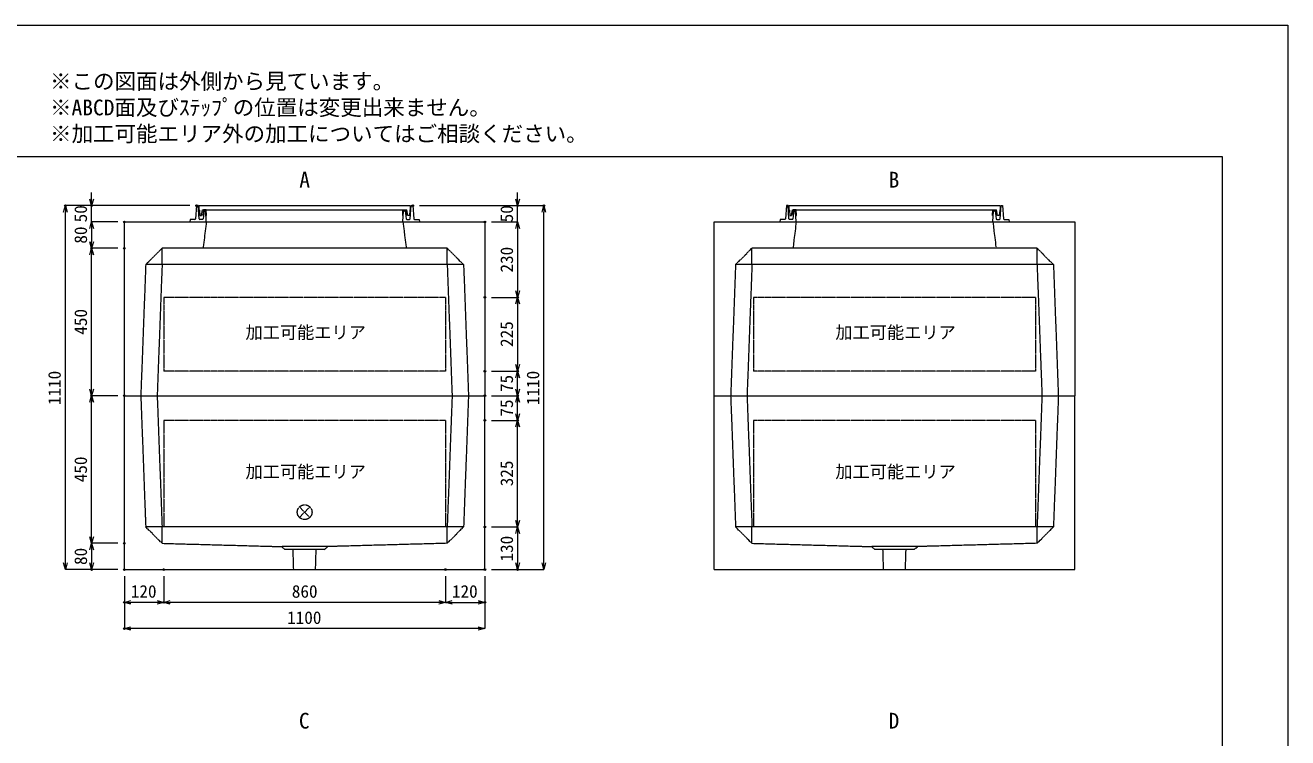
# Model space of a CAD drawing. Units: millimetres, scale not verified. Extents: x -2970 to 2970, y -2100 to 2100.
# Drawn here: x -883 to 2970, y -73 to 2100 of the extents above; entities that cross this region are included whole.
import ezdxf
from ezdxf.enums import TextEntityAlignment as Align

# ---------------------------------------------------------------- set-up
doc = ezdxf.new("R2010")
doc.units = ezdxf.units.MM
doc.header["$LTSCALE"] = 10
doc.header["$PDMODE"] = 32
doc.header["$PDSIZE"] = 5
doc.linetypes.add('LONG_DASHED1', pattern=[7, 6, -1])
doc.linetypes.add('LONG_DOUBLE_CHAIN', pattern=[21.8, 18, -1, 0.6, -0.6, 0.6, -1])
for name, color, linetype, lineweight in [('0-0_D-TTL', 7, 'Continuous', 9), ('0-1_Defpoints', 7, 'Continuous', 9), ('0-3_D-TTL-TXT', 7, 'Continuous', 9), ('0-4_D-STR-TXT', 7, 'Continuous', 9), ('0-5_D-STR-DIM', 3, 'Continuous', 9), ('0-6_0', 7, 'Continuous', 9), ('0-7_D-STR', 7, 'LONG_DASHED1', 9), ('0-9_D-STR-STR5', 1, 'LONG_DOUBLE_CHAIN', 9), ('0-A_D-STR-STR4', 134, 'Continuous', 9)]:
    doc.layers.add(name, color=color, linetype=linetype, lineweight=lineweight)
doc.styles.add('ＭＳ ゴシック', font='')
doc.styles.get('ＭＳ ゴシック').set_extended_font_data('MS Gothic')

# ---------------------------------------------------------------- blocks, each defined once
blk = doc.blocks.new('A$C4DE05FD1')
at = {"layer": '0-0_D-TTL', "color": 134}
for p, q in [((2000, 38000), (57400, 38000)), ((57400, 38000), (57400, 2000))]:
    blk.add_line(p, q, dxfattribs=at)
at = {"layer": '0-1_Defpoints', "color": 134}
for p, q in [((0, 42000), (59400, 42000)), ((59400, 42000), (59400, 0))]:
    blk.add_line(p, q, dxfattribs=at)
at = {"layer": '0-3_D-TTL-TXT', "style": 'ＭＳ ゴシック'}
for s, p in [('※この図面は外側から見ています。', (21630.5, 39907.8)), ('※ABCD面及びｽﾃｯﾌﾟの位置は変更出来ません。', (21630.5, 39107.8)), ('※加工可能エリア外の加工についてはご相談ください。', (21630.5, 38307.8))]:
    blk.add_text(s, height=481.1, dxfattribs=at).set_placement(p, align=Align.BOTTOM_LEFT)
blk = doc.blocks.new('_Open30')
at = {"layer": '0-6_0'}
blk.add_line((0, 0), (-10, 0), dxfattribs=at)
blk.add_lwpolyline([(-10, 2.679), (0, 0), (-10, -2.679)], dxfattribs=at)
blk = doc.blocks.new('A$C31CA379A')
at = {"layer": '0-4_D-STR-TXT', "style": 'ＭＳ ゴシック'}
for s, p in [('A', (-162.9, -1095.3)), ('B', (17819.3, -1095.3)), ('C', (-175.7, -17595.3)), ('D', (17819.3, -17595.3))]:
    blk.add_text(s, height=481.1, dxfattribs=at).set_placement(p, align=Align.BOTTOM_LEFT)
blk = doc.blocks.new('A$C202A5BD5')
at = {"layer": '0-7_D-STR', "linetype": 'Continuous'}
for p, q in [((-5500, 5300), (5500, 5300)), ((-5500, 0), (-5500, 5300)), ((5500, 5300), (5500, 0)), ((-5500, 0), (5500, 0))]:
    blk.add_line(p, q, dxfattribs=at)
at = {"layer": '0-7_D-STR'}
for p, q in [((-3000, 5300), (-3100, 4500)), ((3000, 5300), (3100, 4500)), ((-4850, 4000), (-4350, 4500)), ((4350, 4500), (-4350, 4500)), ((-4350, 4000), (-4350, 4500)), ((4850, 4000), (4350, 4500)), ((4350, 4000), (4350, 4500)), ((-4850, 4000), (-5000, 0)), ((4850, 4000), (-4850, 4000)), ((-4350, 4000), (-4500, 0)), ((4350, 4000), (4500, 0)), ((4850, 4000), (5000, 0))]:
    blk.add_line(p, q, dxfattribs=at)
at = {"layer": '0-9_D-STR-STR5'}
for p, q in [((-4300, 3000), (-4300, 750)), ((4300, 3000), (-4300, 3000)), ((4300, 3000), (4300, 750)), ((4300, 750), (-4300, 750))]:
    blk.add_line(p, q, dxfattribs=at)
blk = doc.blocks.new('A$C6F5C57E3')
at = {"layer": '0-7_D-STR'}
for p, q in [((-5000, 0), (-4850, -4000)), ((-4500, 0), (-4350, -4000)), ((4500, 0), (4350, -4000)), ((5000, 0), (4850, -4000)), ((-4350, -4500), (-4850, -4000)), ((4850, -4000), (-4850, -4000)), ((-4350, -4500), (-4350, -4000)), ((4350, -4500), (4850, -4000)), ((4350, -4500), (4350, -4000)), ((-4350, -4500), (-700, -4600)), ((700, -4600), (-700, -4600)), ((-600, -4690), (-700, -4600)), ((600, -4690), (700, -4600)), ((4350, -4500), (700, -4600)), ((600, -4690), (-600, -4690)), ((-333, -5300), (-352.5, -4690)), ((333, -5300), (352.5, -4690))]:
    blk.add_line(p, q, dxfattribs=at)
at = {"layer": '0-7_D-STR', "linetype": 'Continuous'}
for p, q in [((5500, -5300), (5500, 0)), ((-5500, -5300), (5500, -5300))]:
    blk.add_line(p, q, dxfattribs=at)
blk.add_lwpolyline([(-5500, -5300), (-5500, 0), (5500, 0)], dxfattribs=at)
at = {"layer": '0-9_D-STR-STR5'}
for p, q in [((-4300, -750), (-4300, -4000)), ((4300, -750), (-4300, -750)), ((4300, -750), (4300, -4000)), ((4300, -4000), (-4300, -4000))]:
    blk.add_line(p, q, dxfattribs=at)
blk = doc.blocks.new('A$C284D0AE2')
at = {"layer": '0-A_D-STR-STR4'}
for p, q in [((-3300, 500), (-3327.8, 98.6)), ((-3250, 500), (-3300, 500)), ((-3221.3, 98.6), (-3250, 500)), ((-3225, 500), (-3225, 370)), ((-3490, 80), (-3500, 0)), ((-3500, 0), (3500, 0)), ((-3347.8, 80), (-3490, 80)), ((-3225, 370), (-3219.2, 370)), ((-3209.2, 360.9), (-3195, 200)), ((-3117.8, 80), (-3201.4, 80)), ((-3195, 200), (-3145, 200)), ((-3145, 200), (-3115, 370)), ((-3115, 370), (3115, 370)), ((-3090, 370), (-3106.2, 200.7)), ((-3106.2, 200.7), (-3086.1, 200.7)), ((-3070, 340), (-3098, 97.7)), ((-3000, 370), (-3090, 370)), ((-3020, 340), (-3070, 340)), ((-3000, 0), (-3020, 340)), ((-3011.8, 200.7), (-2991.8, 200.7)), ((-2991.8, 200.7), (-3000, 370)), ((3000, 370), (3090, 370)), ((3106.2, 200.7), (3086.1, 200.7)), ((3090, 370), (3106.2, 200.7)), ((3117.8, 80), (3201.4, 80)), ((3347.8, 80), (3490, 80)), ((3490, 80), (3500, 0))]:
    blk.add_line(p, q, dxfattribs=at)
for points in [[(-3225, 500), (3225, 500), (3225, 370), (3219.2, 370)], [(3221.3, 98.6), (3250, 500), (3300, 500), (3327.8, 98.6)], [(3011.8, 200.7), (2991.8, 200.7), (3000, 370)], [(3000, 0), (3020, 340), (3070, 340), (3098, 97.7)], [(3209.2, 360.9), (3195, 200), (3145, 200), (3115, 370)]]:
    blk.add_lwpolyline(points, dxfattribs=at)
for centre, radius, start, end in [((-3347.8, 100), 20, 270, 356.0372), ((-3201.4, 100), 20, 184.08562, 270), ((-3219.2, 360), 10, 5.04245, 90), ((-3117.8, 100), 20, 270, 353.41806), ((3117.8, 100), 20, 186.58194, 270), ((3201.4, 100), 20, 270, 355.91438), ((3219.2, 360), 10, 90, 174.95755), ((3347.8, 100), 20, 183.9628, 270)]:
    blk.add_arc(centre, radius, start, end, dxfattribs=at)
blk = doc.blocks.new('A$C1C640AAB')
at = {"layer": '0-9_D-STR-STR5'}
for p, q in [((-159.1, -159.1), (159.1, 159.1)), ((-159.1, 159.1), (159.1, -159.1))]:
    blk.add_line(p, q, dxfattribs=at)
blk.add_circle((0, 0), 225, dxfattribs=at)

msp = doc.modelspace()

# ---------------------------------------------------------------- linework, layer by layer
at = {"layer": '0-1_Defpoints'}
for p in [(-760, 1550), (-680, 1550), (-360, 1550), (300, 1550), (620, 1550), (700, 1550), (-580, 1500), (520, 1500), (-680, 1420), (-580, 1420), (520, 1270), (620, 1270), (520, 1045), (520, 1045), (620, 1045), (620, 1045), (-680, 970), (-580, 970), (520, 970), (520, 970), (620, 970), (520, 895), (620, 895), (520, 570), (520, 570), (-580, 520), (-680, 440), (-580, 440), (-580, 440), (-460, 440), (400, 440), (520, 440), (520, 440), (520, 440), (620, 440), (-580, 340), (-460, 340), (520, 340), (-580, 260)]:
    msp.add_point(p, dxfattribs=at)
at = {"layer": '0-5_D-STR-DIM'}
for p, q in [((-680, 1570), (-680, 1590)), ((620, 1570), (620, 1590)), ((-380, 1550), (-760, 1550)), ((-380, 1550), (-680, 1550)), ((-680, 1500), (-680, 1550)), ((320, 1550), (620, 1550)), ((320, 1550), (700, 1550)), ((620, 1500), (620, 1550)), ((-760, 460), (-760, 1530)), ((700, 460), (700, 1530)), ((-600, 1500), (-680, 1500)), ((-600, 1500), (-680, 1500)), ((-680, 1480), (-680, 1440)), ((-680, 1480), (-680, 1460)), ((540, 1500), (620, 1500)), ((540, 1500), (620, 1500)), ((620, 1480), (620, 1290)), ((620, 1480), (620, 1460)), ((-600, 1420), (-680, 1420)), ((-600, 1420), (-680, 1420)), ((-680, 990), (-680, 1400)), ((540, 1270), (620, 1270)), ((540, 1270), (620, 1270)), ((620, 1250), (620, 1065)), ((540, 1045), (620, 1045)), ((540, 1045), (620, 1045)), ((620, 990), (620, 1025)), ((-600, 970), (-680, 970)), ((-600, 970), (-680, 970)), ((540, 970), (620, 970)), ((540, 970), (620, 970)), ((-680, 540), (-680, 950)), ((620, 915), (620, 950)), ((540, 895), (620, 895)), ((540, 895), (620, 895)), ((620, 590), (620, 875)), ((540, 570), (620, 570)), ((540, 570), (620, 570)), ((620, 550), (620, 460)), ((-600, 520), (-680, 520)), ((-600, 520), (-680, 520)), ((-680, 500), (-680, 460)), ((-600, 440), (-760, 440)), ((-600, 440), (-680, 440)), ((540, 440), (620, 440)), ((540, 440), (700, 440)), ((-580, 420), (-580, 260)), ((-580, 420), (-580, 340)), ((-460, 420), (-460, 340)), ((-460, 420), (-460, 340)), ((400, 420), (400, 340)), ((400, 420), (400, 340)), ((520, 420), (520, 340)), ((520, 420), (520, 260)), ((-480, 340), (-560, 340)), ((380, 340), (-440, 340)), ((420, 340), (500, 340)), ((500, 260), (-560, 260))]:
    msp.add_line(p, q, dxfattribs=at)

# ---------------------------------------------------------------- block references
at = {"layer": '0-0_D-TTL', "xscale": 0.1, "yscale": 0.1}
msp.add_blockref('A$C4DE05FD1', (-2970, -2100), dxfattribs=at)
at = {"layer": '0-4_D-STR-TXT', "xscale": 0.1, "yscale": 0.1}
msp.add_blockref('A$C31CA379A', (-30, 1700), dxfattribs=at)
at = {"layer": '0-5_D-STR-DIM', "xscale": 2, "yscale": 2}
for p, rotation in [((-760, 1550), 90), ((-680, 1550), 270), ((620, 1550), 270), ((700, 1550), 90), ((-680, 1500), 90), ((-680, 1500), 90), ((620, 1500), 90), ((620, 1500), 90), ((-680, 1420), 270), ((-680, 1420), 90), ((620, 1270), 270), ((620, 1270), 90), ((620, 1045), 270), ((620, 1045), 90), ((-680, 970), 270), ((-680, 970), 90), ((620, 970), 270), ((620, 970), 90), ((620, 895), 270), ((620, 895), 90), ((620, 570), 270), ((-680, 520), 270), ((620, 570), 90), ((-680, 520), 90), ((-760, 440), 270), ((-680, 440), 270), ((620, 440), 270), ((700, 440), 270), ((-580, 340), 180), ((-460, 340), 180), ((400, 340), 180), ((-580, 260), 180)]:
    msp.add_blockref('_Open30', p, dxfattribs=dict(at, rotation=rotation))
for p in [(-460, 340), (400, 340), (520, 340), (520, 260)]:
    msp.add_blockref('_Open30', p, dxfattribs=at)
at = {"layer": '0-7_D-STR', "xscale": 0.1, "yscale": 0.1}
for name, p in [('A$C202A5BD5', (-30, 970)), ('A$C202A5BD5', (1770, 970)), ('A$C6F5C57E3', (-30, 970)), ('A$C6F5C57E3', (1770, 970))]:
    msp.add_blockref(name, p, dxfattribs=at)
at = {"layer": '0-9_D-STR-STR5', "xscale": 0.1, "yscale": 0.1}
msp.add_blockref('A$C1C640AAB', (-30, 615), dxfattribs=at)
at = {"layer": '0-A_D-STR-STR4', "xscale": 0.1, "yscale": 0.1}
for p in [(-30, 1500), (1770, 1500)]:
    msp.add_blockref('A$C284D0AE2', p, dxfattribs=at)

# ---------------------------------------------------------------- texts
at = {"layer": '0-5_D-STR-DIM', "style": 'ＭＳ ゴシック'}
for s, p in [('50', (-682.6, 1498.9)), ('50', (617.4, 1498.9)), ('80', (-682.6, 1433.9)), ('230', (617.4, 1345.8)), ('450', (-682.6, 1156.2)), ('225', (617.4, 1118.82)), ('1110', (-762.6, 941.48)), ('1110', (697.4, 941.48)), ('75', (617.4, 981.42)), ('75', (617.4, 906.42)), ('450', (-682.6, 706.2)), ('325', (617.4, 693.92)), ('130', (617.4, 464.48)), ('80', (-682.6, 453.9))]:
    msp.add_text(s, height=38.49, rotation=90, dxfattribs=at).set_placement(p, align=Align.BOTTOM_LEFT)
for s, p in [('120', (-560.52, 342.6)), ('860', (-69.1, 342.6)), ('120', (419.48, 342.6)), ('1100', (-83.52, 262.6))]:
    msp.add_text(s, height=38.49, dxfattribs=at).set_placement(p, align=Align.BOTTOM_LEFT)
at = {"layer": '0-9_D-STR-STR5', "style": 'ＭＳ ゴシック'}
for p in [(-210.48, 1132.47), (1589.52, 1132.47), (-210.48, 707.47), (1589.52, 707.47)]:
    msp.add_text('加工可能エリア', height=38.49, dxfattribs=at).set_placement(p, align=Align.BOTTOM_LEFT)

doc.saveas('drawing.dxf')
